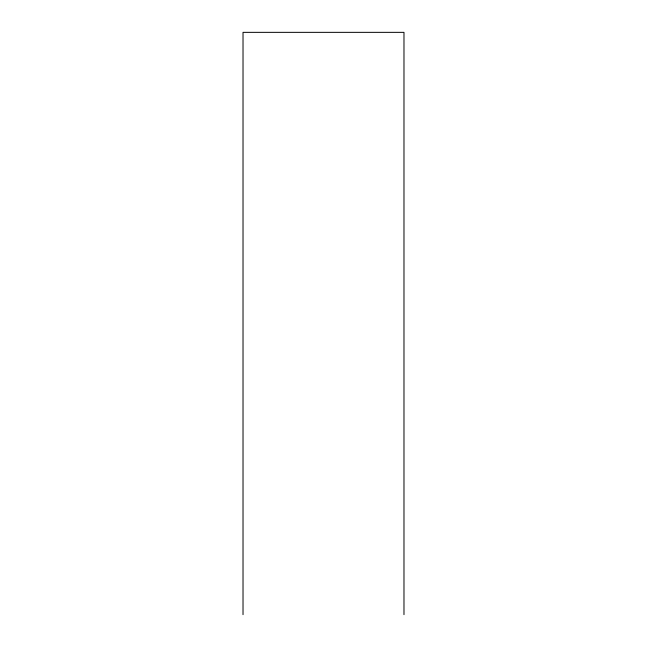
<?xml version="1.0" encoding="UTF-8"?>
<svg xmlns="http://www.w3.org/2000/svg" width="647" height="647" viewBox="0 0 647 647"><rect width="100%" height="100%" fill="white"/><g stroke="black" fill="none" stroke-linecap="round" stroke-linejoin="round"><path stroke-width="0.97" d="M403.979 614.65L403.979 32.35L243.021 32.35L243.021 614.65"/></g></svg>
